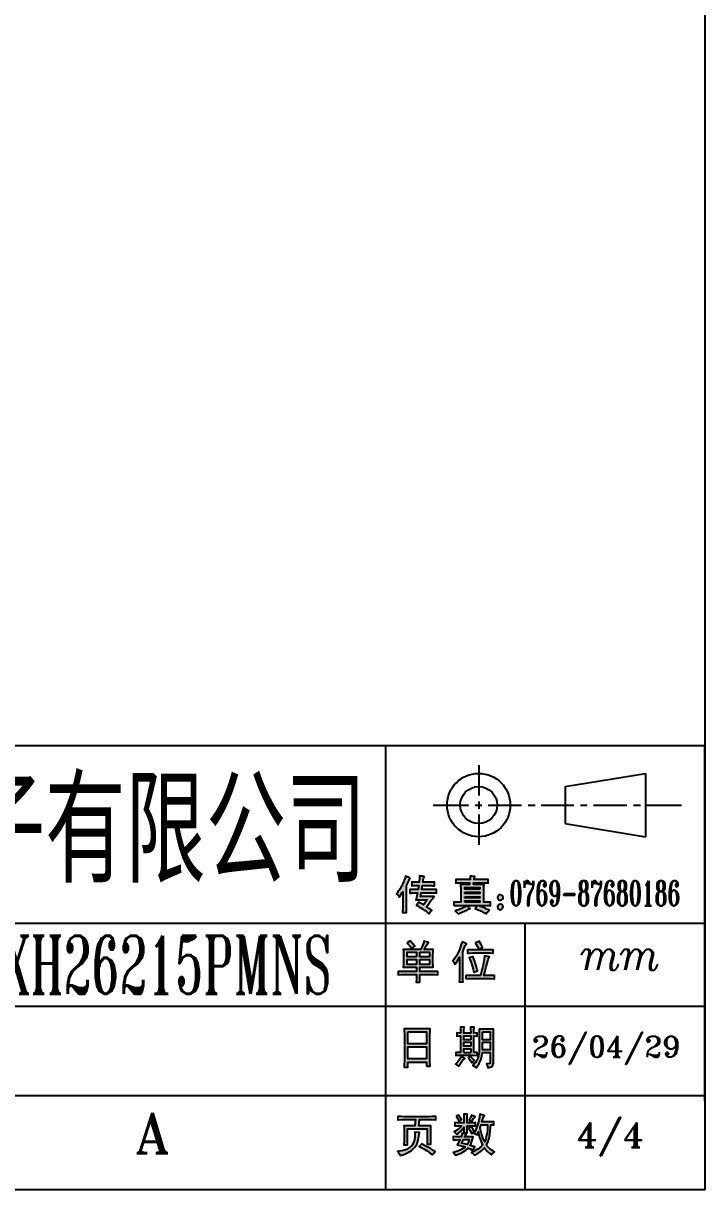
# Model space of a CAD drawing. Header units: millimetres. Extents: x 3718 to 70963, y 572 to 15149.
# Drawn here: x 4401.7 to 4438.2, y 571.5 to 634.1 of the extents above; entities that cross this region are included whole.
import ezdxf
from ezdxf.enums import TextEntityAlignment as Align

# ---------------------------------------------------------------- set-up
doc = ezdxf.new("R2010")
doc.units = ezdxf.units.MM
doc.header["$LTSCALE"] = 3
doc.styles.add('外框字母3', font='romant.shx')
doc.styles.add('外框文字', font='NSimSun.ttf')

msp = doc.modelspace()

# ---------------------------------------------------------------- hatches: boundary and pattern name
at = {"linetype": 'ByBlock'}
h = msp.add_hatch(color=256, dxfattribs=at)
h.paths.add_polyline_path([(4421.823, 587.568), (4421.788, 587.517), (4421.754, 587.472), (4421.709, 587.416), (4421.764, 587.369), (4421.808, 587.321), (4421.856, 587.244), (4421.897, 587.301), (4421.93, 587.349), (4421.965, 587.402), (4422.003, 587.461), (4422.044, 587.524), (4422.045, 587.527), (4422.045, 586.77), (4422.045, 586.702), (4422.043, 586.63), (4422.04, 586.563), (4422.035, 586.501), (4422.026, 586.419), (4422.251, 586.419), (4422.247, 586.502), (4422.245, 586.565), (4422.243, 586.632), (4422.242, 586.703), (4422.242, 586.778), (4422.242, 587.853), (4422.255, 587.885), (4422.292, 587.972), (4422.326, 588.046), (4422.357, 588.109), (4422.385, 588.159), (4422.409, 588.197), (4422.449, 588.245), (4422.397, 588.269), (4422.33, 588.302), (4422.272, 588.331), (4422.197, 588.371), (4422.171, 588.278), (4422.15, 588.212), (4422.128, 588.147), (4422.104, 588.084), (4422.079, 588.022), (4422.053, 587.962), (4422.025, 587.905), (4421.995, 587.848), (4421.965, 587.793), (4421.943, 587.757), (4421.901, 587.688), (4421.862, 587.625)])
h.paths.add_polyline_path([(4422.864, 586.933), (4422.83, 586.875), (4422.784, 586.794), (4422.807, 586.783), (4422.845, 586.765), (4422.893, 586.74), (4422.951, 586.707), (4423.02, 586.666), (4423.098, 586.616), (4423.115, 586.605), (4423.179, 586.563), (4423.238, 586.522), (4423.292, 586.481), (4423.343, 586.442), (4423.389, 586.404), (4423.45, 586.349), (4423.497, 586.412), (4423.54, 586.463), (4423.599, 586.52), (4423.575, 586.537), (4423.511, 586.587), (4423.451, 586.632), (4423.395, 586.671), (4423.344, 586.704), (4423.32, 586.718), (4423.346, 586.754), (4423.387, 586.809), (4423.427, 586.865), (4423.465, 586.919), (4423.504, 586.973), (4423.541, 587.027), (4423.588, 587.093), (4423.634, 587.153), (4423.67, 587.2), (4423.73, 587.273), (4423.001, 587.273), (4423.005, 587.293), (4423.017, 587.366), (4423.029, 587.43), (4423.035, 587.464), (4423.564, 587.464), (4423.633, 587.464), (4423.705, 587.463), (4423.768, 587.46), (4423.848, 587.454), (4423.848, 587.654), (4423.778, 587.649), (4423.717, 587.646), (4423.646, 587.645), (4423.564, 587.644), (4423.068, 587.644), (4423.073, 587.675), (4423.083, 587.74), (4423.094, 587.808), (4423.103, 587.861), (4423.455, 587.861), (4423.521, 587.86), (4423.591, 587.857), (4423.655, 587.852), (4423.739, 587.84), (4423.739, 588.051), (4423.667, 588.045), (4423.601, 588.043), (4423.533, 588.041), (4423.463, 588.04), (4423.127, 588.04), (4423.133, 588.082), (4423.147, 588.168), (4423.161, 588.235), (4423.175, 588.282), (4423.201, 588.338), (4423.169, 588.344), (4423.099, 588.355), (4423.033, 588.366), (4422.944, 588.382), (4422.944, 588.355), (4422.943, 588.301), (4422.94, 588.241), (4422.935, 588.175), (4422.928, 588.101), (4422.921, 588.04), (4422.798, 588.04), (4422.76, 588.04), (4422.69, 588.042), (4422.624, 588.044), (4422.54, 588.051), (4422.54, 587.85), (4422.597, 587.855), (4422.658, 587.858), (4422.728, 587.86), (4422.807, 587.861), (4422.899, 587.861), (4422.894, 587.826), (4422.884, 587.76), (4422.873, 587.694), (4422.864, 587.644), (4422.68, 587.644), (4422.654, 587.644), (4422.586, 587.646), (4422.52, 587.648), (4422.43, 587.654), (4422.43, 587.454), (4422.469, 587.457), (4422.53, 587.461), (4422.598, 587.464), (4422.672, 587.464), (4422.83, 587.464), (4422.827, 587.447), (4422.815, 587.377), (4422.802, 587.31), (4422.788, 587.245), (4422.774, 587.182), (4422.753, 587.093), (4423.346, 587.093), (4423.333, 587.073), (4423.288, 587.005), (4423.247, 586.946), (4423.211, 586.893), (4423.179, 586.847), (4423.163, 586.825), (4423.132, 586.844), (4423.06, 586.887), (4422.999, 586.921), (4422.948, 586.949), (4422.89, 586.976)])
h.paths.add_polyline_path([(4427.237, 586.851), (4427.208, 586.837), (4427.155, 586.797), (4427.132, 586.743), (4427.132, 586.711), (4427.146, 586.649), (4427.184, 586.601), (4427.208, 586.585), (4427.267, 586.564), (4427.329, 586.574), (4427.352, 586.585), (4427.398, 586.628), (4427.423, 586.687), (4427.427, 586.711), (4427.414, 586.773), (4427.376, 586.824), (4427.36, 586.837), (4427.298, 586.858)])
h.paths.add_polyline_path([(4425.462, 586.767), (4425.408, 586.732), (4425.351, 586.699), (4425.291, 586.668), (4425.228, 586.639), (4425.21, 586.63), (4425.156, 586.606), (4425.098, 586.582), (4425.035, 586.559), (4424.967, 586.536), (4424.859, 586.503), (4424.91, 586.45), (4424.956, 586.402), (4425.012, 586.339), (4425.084, 586.366), (4425.145, 586.389), (4425.208, 586.415), (4425.273, 586.442), (4425.339, 586.472), (4425.395, 586.496), (4425.459, 586.525), (4425.52, 586.554), (4425.579, 586.585), (4425.665, 586.631), (4425.598, 586.685), (4425.546, 586.727), (4425.484, 586.781)])
h.paths.add_polyline_path([(4426.025, 586.748), (4425.984, 586.694), (4425.925, 586.615), (4426.005, 586.59), (4426.064, 586.57), (4426.13, 586.544), (4426.206, 586.513), (4426.211, 586.511), (4426.27, 586.484), (4426.329, 586.455), (4426.388, 586.423), (4426.447, 586.39), (4426.524, 586.344), (4426.563, 586.398), (4426.605, 586.448), (4426.68, 586.532), (4426.603, 586.571), (4426.54, 586.601), (4426.479, 586.629), (4426.418, 586.656), (4426.357, 586.682), (4426.325, 586.694), (4426.261, 586.719), (4426.197, 586.742), (4426.133, 586.764), (4426.054, 586.788)])
h.paths.add_polyline_path([(4424.785, 586.78), (4424.843, 586.783), (4424.903, 586.786), (4424.966, 586.788), (4425.035, 586.789), (4425.109, 586.79), (4425.187, 586.79), (4426.332, 586.79), (4426.406, 586.79), (4426.478, 586.789), (4426.546, 586.788), (4426.612, 586.786), (4426.675, 586.784), (4426.759, 586.78), (4426.759, 586.971), (4426.712, 586.968), (4426.649, 586.964), (4426.581, 586.962), (4426.509, 586.961), (4426.397, 586.961), (4426.397, 587.655), (4426.397, 587.695), (4426.398, 587.768), (4426.401, 587.833), (4426.407, 587.914), (4425.836, 587.914), (4425.847, 588.004), (4426.316, 588.004), (4426.337, 588.004), (4426.398, 588.003), (4426.464, 588.001), (4426.534, 587.999), (4426.633, 587.994), (4426.633, 588.185), (4426.58, 588.182), (4426.504, 588.179), (4426.435, 588.177), (4426.372, 588.176), (4426.316, 588.175), (4425.87, 588.175), (4425.874, 588.195), (4425.889, 588.262), (4425.918, 588.344), (4425.887, 588.344), (4425.828, 588.349), (4425.76, 588.355), (4425.662, 588.363), (4425.661, 588.288), (4425.658, 588.222), (4425.655, 588.175), (4425.162, 588.175), (4425.128, 588.176), (4425.069, 588.177), (4424.997, 588.18), (4424.886, 588.185), (4424.886, 587.994), (4424.971, 587.999), (4425.038, 588.002), (4425.105, 588.003), (4425.17, 588.004), (4425.633, 588.004), (4425.622, 587.914), (4425.147, 587.914), (4425.151, 587.83), (4425.154, 587.762), (4425.155, 587.696), (4425.156, 587.63), (4425.156, 586.961), (4425.061, 586.961), (4425.013, 586.961), (4424.947, 586.963), (4424.879, 586.965), (4424.785, 586.971)])
h.paths.add_polyline_path([(4426.184, 587.662), (4425.369, 587.662), (4425.369, 587.75), (4426.184, 587.75)], flags=16)
h.paths.add_polyline_path([(4425.369, 587.506), (4426.184, 587.506), (4426.184, 587.426), (4425.369, 587.426)], flags=16)
h.paths.add_polyline_path([(4425.369, 587.262), (4426.184, 587.262), (4426.184, 587.198), (4425.369, 587.198)], flags=16)
h.paths.add_polyline_path([(4425.369, 586.961), (4425.369, 587.042), (4426.184, 587.042), (4426.184, 586.961)], flags=16)
h.paths.add_polyline_path([(4427.233, 587.353), (4427.208, 587.343), (4427.157, 587.3), (4427.134, 587.245), (4427.132, 587.225), (4427.139, 587.16), (4427.174, 587.111), (4427.191, 587.099), (4427.246, 587.074), (4427.309, 587.076), (4427.352, 587.09), (4427.404, 587.126), (4427.431, 587.179), (4427.436, 587.217), (4427.423, 587.28), (4427.384, 587.327), (4427.36, 587.343), (4427.296, 587.36)])
h = msp.add_hatch(color=256, dxfattribs=at)
h.paths.add_polyline_path([(4422.774, 583.024), (4422.774, 582.815), (4422.766, 582.673), (4422.965, 582.673), (4422.965, 582.7), (4422.957, 582.86), (4422.957, 583.091), (4423.592, 583.091), (4423.761, 583.086), (4423.934, 583.078), (4423.934, 583.251), (4423.796, 583.242), (4423.592, 583.242), (4422.957, 583.242), (4422.957, 583.477), (4423.676, 583.477), (4423.672, 583.548), (4423.667, 583.717), (4423.667, 583.953), (4423.667, 584.104), (4423.672, 584.299), (4423.676, 584.437), (4423.201, 584.437), (4423.232, 584.49), (4423.316, 584.654), (4423.316, 584.659), (4423.419, 584.806), (4423.356, 584.828), (4423.183, 584.881), (4423.152, 584.774), (4423.09, 584.597), (4423.014, 584.437), (4422.073, 584.437), (4422.081, 584.335), (4422.09, 584.153), (4422.09, 583.944), (4422.09, 583.824), (4422.086, 583.628), (4422.073, 583.477), (4422.774, 583.477), (4422.774, 583.242), (4422.139, 583.242), (4421.966, 583.242), (4421.806, 583.251), (4421.806, 583.078), (4421.944, 583.086), (4422.157, 583.091), (4422.774, 583.091)])
h.paths.add_polyline_path([(4425.788, 584.037), (4425.615, 583.979), (4425.646, 583.908), (4425.712, 583.731), (4425.775, 583.562), (4425.819, 583.375), (4425.85, 583.211), (4425.877, 583.22), (4426.059, 583.277), (4426.046, 583.331), (4426.001, 583.482), (4425.948, 583.655), (4425.886, 583.842), (4425.81, 584.046)], flags=17)
h.paths.add_polyline_path([(4425.433, 582.86), (4425.535, 582.869), (4425.757, 582.869), (4426.721, 582.869), (4426.796, 582.869), (4426.97, 582.86), (4426.97, 583.042), (4426.93, 583.038), (4426.721, 583.033), (4426.401, 583.033), (4426.401, 583.038), (4426.459, 583.264), (4426.508, 583.46), (4426.552, 583.624), (4426.588, 583.753), (4426.636, 583.904), (4426.694, 584.037), (4426.628, 584.05), (4426.436, 584.095), (4426.41, 583.904), (4426.374, 583.699), (4426.334, 583.513), (4426.294, 583.34), (4426.254, 583.18), (4426.21, 583.033), (4425.735, 583.033), (4425.584, 583.033), (4425.433, 583.042)])
h.paths.add_polyline_path([(4424.824, 583.935), (4424.731, 583.819), (4424.753, 583.797), (4424.864, 583.637), (4424.891, 583.677), (4424.979, 583.819), (4425.091, 584.01), (4425.091, 583.126), (4425.091, 583.046), (4425.086, 582.847), (4425.073, 582.691), (4425.282, 582.691), (4425.277, 582.744), (4425.273, 582.918), (4425.273, 583.135), (4425.273, 584.304), (4425.326, 584.459), (4425.401, 584.646), (4425.459, 584.739), (4425.397, 584.761), (4425.224, 584.837), (4425.202, 584.757), (4425.148, 584.583), (4425.082, 584.41), (4425.006, 584.237), (4424.926, 584.095)])
h.paths.add_polyline_path([(4422.957, 584.286), (4423.485, 584.286), (4423.485, 584.037), (4422.957, 584.037)], flags=16)
h.paths.add_polyline_path([(4422.957, 583.886), (4423.485, 583.886), (4423.485, 583.628), (4422.957, 583.628)], flags=16)
h.paths.add_polyline_path([(4422.428, 584.881), (4422.273, 584.779), (4422.277, 584.774), (4422.401, 584.641), (4422.521, 584.495), (4422.539, 584.508), (4422.699, 584.606), (4422.69, 584.615), (4422.575, 584.748), (4422.446, 584.89)])
h.paths.add_polyline_path([(4422.774, 583.628), (4422.273, 583.628), (4422.273, 583.886), (4422.774, 583.886)], flags=16)
h.paths.add_polyline_path([(4422.774, 584.037), (4422.273, 584.037), (4422.273, 584.286), (4422.774, 584.286)], flags=16)
h.paths.add_polyline_path([(4426.85, 584.415), (4426.645, 584.41), (4425.792, 584.41), (4425.708, 584.41), (4425.517, 584.419), (4425.517, 584.237), (4425.61, 584.241), (4425.792, 584.246), (4426.636, 584.246), (4426.739, 584.246), (4426.903, 584.237), (4426.903, 584.419)])
h.paths.add_polyline_path([(4426.121, 584.859), (4425.952, 584.779), (4425.957, 584.774), (4426.059, 584.588), (4426.126, 584.446), (4426.161, 584.472), (4426.325, 584.539), (4426.321, 584.548), (4426.245, 584.694), (4426.143, 584.872)])
h = msp.add_hatch(color=256, dxfattribs=at)
h.paths.add_polyline_path([(4422.313, 580.021), (4423.322, 580.021), (4423.322, 579.372), (4422.313, 579.372)], flags=16)
h.paths.add_polyline_path([(4423.322, 578.559), (4422.313, 578.559), (4422.313, 579.212), (4423.322, 579.212)], flags=16)
h.paths.add_polyline_path([(4423.322, 578.169), (4423.508, 578.169), (4423.508, 578.24), (4423.504, 578.417), (4423.504, 578.595), (4423.499, 578.782), (4423.499, 578.977), (4423.499, 579.177), (4423.499, 579.261), (4423.499, 579.457), (4423.504, 579.648), (4423.504, 579.834), (4423.508, 580.012), (4423.508, 580.181), (4422.122, 580.181), (4422.127, 580.061), (4422.131, 579.888), (4422.131, 579.706), (4422.131, 579.519), (4422.136, 579.323), (4422.136, 579.128), (4422.136, 579.035), (4422.131, 578.835), (4422.131, 578.639), (4422.131, 578.457), (4422.127, 578.284), (4422.122, 578.12), (4422.313, 578.12), (4422.313, 578.395), (4423.322, 578.395)])
h.paths.add_polyline_path([(4425.156, 578.631), (4425.049, 578.471), (4424.996, 578.404), (4424.871, 578.284), (4424.876, 578.28), (4425.031, 578.177), (4425.102, 578.271), (4425.222, 578.426), (4425.253, 578.471), (4425.373, 578.586), (4425.196, 578.702)])
h.paths.add_polyline_path([(4425.547, 578.586), (4425.64, 578.511), (4425.773, 578.36), (4425.884, 578.502), (4425.795, 578.577), (4425.649, 578.719)])
h.paths.add_polyline_path([(4425.689, 579.252), (4425.316, 579.252), (4425.316, 579.452), (4425.689, 579.452)], flags=16)
h.paths.add_polyline_path([(4425.689, 579.594), (4425.316, 579.594), (4425.316, 579.803), (4425.689, 579.803)], flags=16)
h.paths.add_polyline_path([(4426.324, 580.021), (4426.742, 580.021), (4426.742, 579.594), (4426.324, 579.594)], flags=16)
h.paths.add_polyline_path([(4426.324, 579.452), (4426.742, 579.452), (4426.742, 579.053), (4426.324, 579.053)], flags=16)
h.paths.add_polyline_path([(4426.142, 578.906), (4426.106, 578.728), (4426.049, 578.551), (4426.026, 578.506), (4425.938, 578.351), (4425.809, 578.209), (4425.84, 578.195), (4425.982, 578.084), (4426.035, 578.155), (4426.137, 578.311), (4426.217, 578.471), (4426.244, 578.546), (4426.288, 578.724), (4426.315, 578.91), (4426.742, 578.91), (4426.742, 578.377), (4426.724, 578.32), (4426.542, 578.302), (4426.568, 578.253), (4426.617, 578.084), (4426.671, 578.093), (4426.835, 578.151), (4426.853, 578.164), (4426.91, 578.328), (4426.91, 579.723), (4426.91, 579.803), (4426.915, 579.994), (4426.919, 580.163), (4426.142, 580.163), (4426.146, 580.083), (4426.151, 579.919), (4426.151, 579.723), (4426.151, 579.506), (4426.151, 579.448), (4426.151, 579.226), (4426.146, 579.044), (4426.142, 578.91)])
h.paths.add_polyline_path([(4425.858, 578.901), (4425.858, 579.803), (4426.04, 579.79), (4426.04, 579.954), (4425.858, 579.945), (4425.858, 580.092), (4425.875, 580.256), (4425.675, 580.256), (4425.684, 580.141), (4425.689, 579.945), (4425.316, 579.945), (4425.32, 580.092), (4425.338, 580.256), (4425.138, 580.256), (4425.142, 580.141), (4425.147, 579.945), (4425.134, 579.945), (4424.947, 579.954), (4424.947, 579.79), (4424.965, 579.794), (4425.147, 579.803), (4425.147, 578.901), (4425.08, 578.901), (4424.889, 578.91), (4424.889, 578.746), (4424.987, 578.755), (4425.165, 578.759), (4425.773, 578.759), (4425.849, 578.755), (4426.04, 578.746), (4426.04, 578.91)])
h.paths.add_polyline_path([(4425.316, 578.901), (4425.316, 579.11), (4425.689, 579.11), (4425.689, 578.901)], flags=17)
h = msp.add_hatch(color=256, dxfattribs=at)
h.paths.add_polyline_path([(4423.048, 573.998), (4422.919, 573.861), (4422.995, 573.825), (4423.168, 573.732), (4423.31, 573.652), (4423.328, 573.643), (4423.47, 573.541), (4423.621, 573.417), (4423.652, 573.461), (4423.777, 573.599), (4423.697, 573.648), (4423.532, 573.75), (4423.386, 573.834), (4423.381, 573.834), (4423.213, 573.918), (4423.053, 574.003)])
h.paths.add_polyline_path([(4422.115, 574.678), (4422.115, 574.278), (4422.115, 574.149), (4422.106, 573.958), (4422.306, 573.958), (4422.306, 574.82), (4423.35, 574.82), (4423.35, 573.994), (4423.559, 573.994), (4423.55, 574.132), (4423.546, 574.309), (4423.546, 574.696), (4423.55, 574.794), (4423.559, 574.98), (4422.902, 574.98), (4422.919, 575.122), (4422.942, 575.304), (4423.444, 575.304), (4423.452, 575.304), (4423.617, 575.304), (4423.821, 575.296), (4423.821, 575.478), (4423.812, 575.473), (4423.608, 575.469), (4423.444, 575.464), (4422.164, 575.464), (4422.146, 575.464), (4421.964, 575.469), (4421.773, 575.478), (4421.773, 575.296), (4421.796, 575.296), (4421.987, 575.304), (4422.164, 575.304), (4422.733, 575.304), (4422.715, 575.162), (4422.693, 574.98), (4422.106, 574.98), (4422.111, 574.865)])
h.paths.add_polyline_path([(4422.693, 574.585), (4422.684, 574.389), (4422.666, 574.225), (4422.617, 574.074), (4422.533, 573.918), (4422.413, 573.803), (4422.249, 573.71), (4422.142, 573.674), (4421.969, 573.63), (4421.764, 573.599), (4421.809, 573.536), (4421.915, 573.39), (4422.04, 573.425), (4422.226, 573.496), (4422.386, 573.572), (4422.515, 573.652), (4422.564, 573.696), (4422.697, 573.834), (4422.791, 573.976), (4422.848, 574.127), (4422.884, 574.309), (4422.902, 574.438), (4422.95, 574.611), (4422.875, 574.611), (4422.693, 574.629)])
h.paths.add_polyline_path([(4425.351, 574.003), (4425.191, 574.043), (4425.209, 574.07), (4425.298, 574.234), (4425.617, 574.234), (4425.573, 574.109), (4425.493, 573.967)], flags=16)
h.paths.add_polyline_path([(4425.28, 573.759), (4425.129, 573.674), (4424.951, 573.603), (4424.756, 573.55), (4424.76, 573.545), (4424.867, 573.399), (4424.929, 573.417), (4425.12, 573.496), (4425.289, 573.581), (4425.435, 573.674), (4425.551, 573.776), (4425.662, 573.732), (4425.808, 573.652), (4425.822, 573.683), (4425.92, 573.843), (4425.857, 573.861), (4425.666, 573.918), (4425.715, 574.03), (4425.777, 574.203), (4425.826, 574.385), (4425.351, 574.385), (4425.44, 574.509), (4425.404, 574.518), (4425.231, 574.576), (4425.227, 574.558), (4425.173, 574.385), (4425.12, 574.385), (4424.924, 574.389), (4424.756, 574.394), (4424.756, 574.225), (4424.942, 574.229), (4425.115, 574.234), (4425.044, 574.087), (4424.964, 573.958), (4425.027, 573.941), (4425.195, 573.896), (4425.4, 573.843)])
h.paths.add_polyline_path([(4425.569, 574.851), (4425.653, 574.731), (4425.742, 574.554), (4425.742, 574.558), (4425.902, 574.651), (4425.822, 574.78), (4425.711, 574.945)], flags=17)
h.paths.add_polyline_path([(4426.595, 574.958), (4426.586, 574.78), (4426.568, 574.585), (4426.546, 574.465), (4426.501, 574.283), (4426.444, 574.109), (4426.408, 574.172), (4426.342, 574.336), (4426.27, 574.536), (4426.208, 574.754), (4426.195, 574.878), (4426.253, 575.029), (4426.595, 575.029)], flags=16)
h.paths.add_polyline_path([(4424.907, 575.487), (4424.964, 575.398), (4425.049, 575.229), (4425.2, 575.304), (4425.151, 575.393), (4425.058, 575.553)], flags=17)
h.paths.add_polyline_path([(4425.68, 575.424), (4425.6, 575.269), (4425.751, 575.211), (4425.835, 575.362), (4425.933, 575.464), (4425.902, 575.478), (4425.733, 575.553)], flags=17)
h.paths.add_polyline_path([(4426.448, 573.754), (4426.568, 573.616), (4426.644, 573.541), (4426.804, 573.417), (4426.83, 573.461), (4426.972, 573.585), (4426.923, 573.612), (4426.755, 573.71), (4426.661, 573.79), (4426.537, 573.927), (4426.564, 573.976), (4426.635, 574.136), (4426.688, 574.314), (4426.719, 574.509), (4426.737, 574.687), (4426.755, 574.874), (4426.768, 575.029), (4426.937, 575.02), (4426.937, 575.189), (4426.897, 575.189), (4426.719, 575.18), (4426.293, 575.18), (4426.306, 575.233), (4426.359, 575.398), (4426.426, 575.531), (4426.364, 575.544), (4426.186, 575.598), (4426.168, 575.442), (4426.128, 575.26), (4426.075, 575.069), (4426.008, 574.887), (4425.942, 574.718), (4425.866, 574.563), (4425.884, 574.558), (4426.053, 574.487), (4426.102, 574.643), (4426.115, 574.563), (4426.168, 574.354), (4426.19, 574.283), (4426.253, 574.109), (4426.328, 573.936), (4426.226, 573.839), (4426.075, 573.719), (4426.071, 573.719), (4425.911, 573.625), (4425.742, 573.55), (4425.773, 573.528), (4425.893, 573.399), (4425.902, 573.403), (4426.088, 573.51), (4426.217, 573.599), (4426.284, 573.652), (4426.426, 573.785)])
h.paths.add_polyline_path([(4425.022, 574.785), (4424.951, 574.736), (4424.8, 574.66), (4424.809, 574.656), (4424.924, 574.518), (4425.031, 574.585), (4425.173, 574.709), (4425.222, 574.762), (4425.324, 574.905), (4425.324, 574.785), (4425.315, 574.603), (4425.502, 574.603), (4425.502, 574.611), (4425.498, 574.785), (4425.493, 574.98), (4425.604, 574.98), (4425.804, 574.98), (4425.951, 574.971), (4425.951, 575.145), (4425.893, 575.14), (4425.72, 575.136), (4425.493, 575.136), (4425.493, 575.251), (4425.498, 575.442), (4425.502, 575.607), (4425.315, 575.607), (4425.32, 575.518), (4425.324, 575.336), (4425.324, 575.136), (4425.178, 575.136), (4424.982, 575.136), (4424.84, 575.145), (4424.84, 574.971), (4425.004, 574.98), (4425.2, 574.98), (4425.155, 574.918)])

# ---------------------------------------------------------------- linework, layer by layer
for p, q in [((4438.249, 595.352), (4367.917, 595.352)), ((4421.109, 595.352), (4421.109, 571.549)), ((4438.249, 576.306), (4438.249, 595.352)), ((4426.119, 594.315), (4426.119, 592.686)), ((4430.76, 593.167), (4435.066, 593.874)), ((4435.066, 593.874), (4435.066, 590.481)), ((4430.76, 593.167), (4430.76, 591.188)), ((4426.119, 592.372), (4426.119, 591.98)), ((4423.668, 592.177), (4425.571, 592.177)), ((4425.924, 592.177), (4426.297, 592.177)), ((4426.631, 592.177), (4428.417, 592.177)), ((4428.77, 592.177), (4429.143, 592.177)), ((4429.477, 592.177), (4431.224, 592.177)), ((4431.577, 592.177), (4431.95, 592.177)), ((4432.284, 592.177), (4434.07, 592.177)), ((4434.424, 592.177), (4434.797, 592.177)), ((4435.13, 592.177), (4437.008, 592.177)), ((4426.119, 591.666), (4426.119, 590.038)), ((4430.76, 591.188), (4435.066, 590.481)), ((4438.249, 585.829), (4367.917, 585.829)), ((4428.602, 585.829), (4428.602, 571.549)), ((4438.249, 581.374), (4367.917, 581.374)), ((4425.316, 578.901), (4425.689, 578.901)), ((4438.249, 576.579), (4367.917, 576.579))]:
    msp.add_line(p, q, dxfattribs=at)
for points in [[(4438.249, 571.549), (4263.976, 571.549), (4263.976, 696.653), (4438.249, 696.653)], [(4421.823, 587.568), (4421.788, 587.517), (4421.754, 587.472), (4421.709, 587.416), (4421.764, 587.369), (4421.808, 587.321), (4421.856, 587.244), (4421.897, 587.301), (4421.93, 587.349), (4421.965, 587.402), (4422.003, 587.461), (4422.044, 587.524), (4422.045, 587.527), (4422.045, 586.77), (4422.045, 586.702), (4422.043, 586.63), (4422.04, 586.563), (4422.035, 586.501), (4422.026, 586.419), (4422.251, 586.419), (4422.247, 586.502), (4422.245, 586.565), (4422.243, 586.632), (4422.242, 586.703), (4422.242, 586.778), (4422.242, 587.853), (4422.255, 587.885), (4422.292, 587.972), (4422.326, 588.046), (4422.357, 588.109), (4422.385, 588.159), (4422.409, 588.197), (4422.449, 588.245), (4422.397, 588.269), (4422.33, 588.302), (4422.272, 588.331), (4422.197, 588.371), (4422.171, 588.278), (4422.15, 588.212), (4422.128, 588.147), (4422.104, 588.084), (4422.079, 588.022), (4422.053, 587.962), (4422.025, 587.905), (4421.995, 587.848), (4421.965, 587.793), (4421.943, 587.757), (4421.901, 587.688), (4421.862, 587.625)], [(4422.864, 586.933), (4422.83, 586.875), (4422.784, 586.794), (4422.807, 586.783), (4422.845, 586.765), (4422.893, 586.74), (4422.951, 586.707), (4423.02, 586.666), (4423.098, 586.616), (4423.115, 586.605), (4423.179, 586.563), (4423.238, 586.522), (4423.292, 586.481), (4423.343, 586.442), (4423.389, 586.404), (4423.45, 586.349), (4423.497, 586.412), (4423.54, 586.463), (4423.599, 586.52), (4423.575, 586.537), (4423.511, 586.587), (4423.451, 586.632), (4423.395, 586.671), (4423.344, 586.704), (4423.32, 586.718), (4423.346, 586.754), (4423.387, 586.809), (4423.427, 586.865), (4423.465, 586.919), (4423.504, 586.973), (4423.541, 587.027), (4423.588, 587.093), (4423.634, 587.153), (4423.67, 587.2), (4423.73, 587.273), (4423.001, 587.273), (4423.005, 587.293), (4423.017, 587.366), (4423.029, 587.43), (4423.035, 587.464), (4423.564, 587.464), (4423.633, 587.464), (4423.705, 587.463), (4423.768, 587.46), (4423.848, 587.454), (4423.848, 587.654), (4423.778, 587.649), (4423.717, 587.646), (4423.646, 587.645), (4423.564, 587.644), (4423.068, 587.644), (4423.073, 587.675), (4423.083, 587.74), (4423.094, 587.808), (4423.103, 587.861), (4423.455, 587.861), (4423.521, 587.86), (4423.591, 587.857), (4423.655, 587.852), (4423.739, 587.84), (4423.739, 588.051), (4423.667, 588.045), (4423.601, 588.043), (4423.533, 588.041), (4423.463, 588.04), (4423.127, 588.04), (4423.133, 588.082), (4423.147, 588.168), (4423.161, 588.235), (4423.175, 588.282), (4423.201, 588.338), (4423.169, 588.344), (4423.099, 588.355), (4423.033, 588.366), (4422.944, 588.382), (4422.944, 588.355), (4422.943, 588.301), (4422.94, 588.241), (4422.935, 588.175), (4422.928, 588.101), (4422.921, 588.04), (4422.798, 588.04), (4422.76, 588.04), (4422.69, 588.042), (4422.624, 588.044), (4422.54, 588.051), (4422.54, 587.85), (4422.597, 587.855), (4422.658, 587.858), (4422.728, 587.86), (4422.807, 587.861), (4422.899, 587.861), (4422.894, 587.826), (4422.884, 587.76), (4422.873, 587.694), (4422.864, 587.644), (4422.68, 587.644), (4422.654, 587.644), (4422.586, 587.646), (4422.52, 587.648), (4422.43, 587.654), (4422.43, 587.454), (4422.469, 587.457), (4422.53, 587.461), (4422.598, 587.464), (4422.672, 587.464), (4422.83, 587.464), (4422.827, 587.447), (4422.815, 587.377), (4422.802, 587.31), (4422.788, 587.245), (4422.774, 587.182), (4422.753, 587.093), (4423.346, 587.093), (4423.333, 587.073), (4423.288, 587.005), (4423.247, 586.946), (4423.211, 586.893), (4423.179, 586.847), (4423.163, 586.825), (4423.132, 586.844), (4423.06, 586.887), (4422.999, 586.921), (4422.948, 586.949), (4422.89, 586.976)], [(4424.785, 586.78), (4424.843, 586.783), (4424.903, 586.786), (4424.966, 586.788), (4425.035, 586.789), (4425.109, 586.79), (4425.187, 586.79), (4426.332, 586.79), (4426.406, 586.79), (4426.478, 586.789), (4426.546, 586.788), (4426.612, 586.786), (4426.675, 586.784), (4426.759, 586.78), (4426.759, 586.971), (4426.712, 586.968), (4426.649, 586.964), (4426.581, 586.962), (4426.509, 586.961), (4426.397, 586.961), (4426.397, 587.655), (4426.397, 587.695), (4426.398, 587.768), (4426.401, 587.833), (4426.407, 587.914), (4425.836, 587.914), (4425.847, 588.004), (4426.316, 588.004), (4426.337, 588.004), (4426.398, 588.003), (4426.464, 588.001), (4426.534, 587.999), (4426.633, 587.994), (4426.633, 588.185), (4426.58, 588.182), (4426.504, 588.179), (4426.435, 588.177), (4426.372, 588.176), (4426.316, 588.175), (4425.87, 588.175), (4425.874, 588.195), (4425.889, 588.262), (4425.918, 588.344), (4425.887, 588.344), (4425.828, 588.349), (4425.76, 588.355), (4425.662, 588.363), (4425.661, 588.288), (4425.658, 588.222), (4425.655, 588.175), (4425.162, 588.175), (4425.128, 588.176), (4425.069, 588.177), (4424.997, 588.18), (4424.886, 588.185), (4424.886, 587.994), (4424.971, 587.999), (4425.038, 588.002), (4425.105, 588.003), (4425.17, 588.004), (4425.633, 588.004), (4425.622, 587.914), (4425.147, 587.914), (4425.151, 587.83), (4425.154, 587.762), (4425.155, 587.696), (4425.156, 587.63), (4425.156, 586.961), (4425.061, 586.961), (4425.013, 586.961), (4424.947, 586.963), (4424.879, 586.965), (4424.785, 586.971)], [(4426.184, 587.662), (4425.369, 587.662), (4425.369, 587.75), (4426.184, 587.75)], [(4425.369, 587.506), (4426.184, 587.506), (4426.184, 587.426), (4425.369, 587.426)], [(4425.462, 586.767), (4425.408, 586.732), (4425.351, 586.699), (4425.291, 586.668), (4425.228, 586.639), (4425.21, 586.63), (4425.156, 586.606), (4425.098, 586.582), (4425.035, 586.559), (4424.967, 586.536), (4424.859, 586.503), (4424.91, 586.45), (4424.956, 586.402), (4425.012, 586.339), (4425.084, 586.366), (4425.145, 586.389), (4425.208, 586.415), (4425.273, 586.442), (4425.339, 586.472), (4425.395, 586.496), (4425.459, 586.525), (4425.52, 586.554), (4425.579, 586.585), (4425.665, 586.631), (4425.598, 586.685), (4425.546, 586.727), (4425.484, 586.781)], [(4425.369, 587.262), (4426.184, 587.262), (4426.184, 587.198), (4425.369, 587.198)], [(4425.369, 586.961), (4425.369, 587.042), (4426.184, 587.042), (4426.184, 586.961)], [(4426.025, 586.748), (4425.984, 586.694), (4425.925, 586.615), (4426.005, 586.59), (4426.064, 586.57), (4426.13, 586.544), (4426.206, 586.513), (4426.211, 586.511), (4426.27, 586.484), (4426.329, 586.455), (4426.388, 586.423), (4426.447, 586.39), (4426.524, 586.344), (4426.563, 586.398), (4426.605, 586.448), (4426.68, 586.532), (4426.603, 586.571), (4426.54, 586.601), (4426.479, 586.629), (4426.418, 586.656), (4426.357, 586.682), (4426.325, 586.694), (4426.261, 586.719), (4426.197, 586.742), (4426.133, 586.764), (4426.054, 586.788)], [(4427.233, 587.353), (4427.208, 587.343), (4427.157, 587.3), (4427.134, 587.245), (4427.132, 587.225), (4427.139, 587.16), (4427.174, 587.111), (4427.191, 587.099), (4427.246, 587.074), (4427.309, 587.076), (4427.352, 587.09), (4427.404, 587.126), (4427.431, 587.179), (4427.436, 587.217), (4427.423, 587.28), (4427.384, 587.327), (4427.36, 587.343), (4427.296, 587.36)], [(4427.237, 586.851), (4427.208, 586.837), (4427.155, 586.797), (4427.132, 586.743), (4427.132, 586.711), (4427.146, 586.649), (4427.184, 586.601), (4427.208, 586.585), (4427.267, 586.564), (4427.329, 586.574), (4427.352, 586.585), (4427.398, 586.628), (4427.423, 586.687), (4427.427, 586.711), (4427.414, 586.773), (4427.376, 586.824), (4427.36, 586.837), (4427.298, 586.858)], [(4422.774, 583.024), (4422.774, 582.815), (4422.766, 582.673), (4422.965, 582.673), (4422.965, 582.7), (4422.957, 582.86), (4422.957, 583.091), (4423.592, 583.091), (4423.761, 583.086), (4423.934, 583.078), (4423.934, 583.251), (4423.796, 583.242), (4423.592, 583.242), (4422.957, 583.242), (4422.957, 583.477), (4423.676, 583.477), (4423.672, 583.548), (4423.667, 583.717), (4423.667, 583.953), (4423.667, 584.104), (4423.672, 584.299), (4423.676, 584.437), (4423.201, 584.437), (4423.232, 584.49), (4423.316, 584.654), (4423.316, 584.659), (4423.419, 584.806), (4423.356, 584.828), (4423.183, 584.881), (4423.152, 584.774), (4423.09, 584.597), (4423.014, 584.437), (4422.073, 584.437), (4422.081, 584.335), (4422.09, 584.153), (4422.09, 583.944), (4422.09, 583.824), (4422.086, 583.628), (4422.073, 583.477), (4422.774, 583.477), (4422.774, 583.242), (4422.139, 583.242), (4421.966, 583.242), (4421.806, 583.251), (4421.806, 583.078), (4421.944, 583.086), (4422.157, 583.091), (4422.774, 583.091)], [(4422.428, 584.881), (4422.273, 584.779), (4422.277, 584.774), (4422.401, 584.641), (4422.521, 584.495), (4422.539, 584.508), (4422.699, 584.606), (4422.69, 584.615), (4422.575, 584.748), (4422.446, 584.89)], [(4426.121, 584.859), (4425.952, 584.779), (4425.957, 584.774), (4426.059, 584.588), (4426.126, 584.446), (4426.161, 584.472), (4426.325, 584.539), (4426.321, 584.548), (4426.245, 584.694), (4426.143, 584.872)], [(4422.774, 584.037), (4422.273, 584.037), (4422.273, 584.286), (4422.774, 584.286)], [(4422.957, 584.286), (4423.485, 584.286), (4423.485, 584.037), (4422.957, 584.037)], [(4424.824, 583.935), (4424.731, 583.819), (4424.753, 583.797), (4424.864, 583.637), (4424.891, 583.677), (4424.979, 583.819), (4425.091, 584.01), (4425.091, 583.126), (4425.091, 583.046), (4425.086, 582.847), (4425.073, 582.691), (4425.282, 582.691), (4425.277, 582.744), (4425.273, 582.918), (4425.273, 583.135), (4425.273, 584.304), (4425.326, 584.459), (4425.401, 584.646), (4425.459, 584.739), (4425.397, 584.761), (4425.224, 584.837), (4425.202, 584.757), (4425.148, 584.583), (4425.082, 584.41), (4425.006, 584.237), (4424.926, 584.095)], [(4426.85, 584.415), (4426.645, 584.41), (4425.792, 584.41), (4425.708, 584.41), (4425.517, 584.419), (4425.517, 584.237), (4425.61, 584.241), (4425.792, 584.246), (4426.636, 584.246), (4426.739, 584.246), (4426.903, 584.237), (4426.903, 584.419)], [(4422.774, 583.628), (4422.273, 583.628), (4422.273, 583.886), (4422.774, 583.886)], [(4422.957, 583.886), (4423.485, 583.886), (4423.485, 583.628), (4422.957, 583.628)], [(4425.433, 582.86), (4425.535, 582.869), (4425.757, 582.869), (4426.721, 582.869), (4426.796, 582.869), (4426.97, 582.86), (4426.97, 583.042), (4426.93, 583.038), (4426.721, 583.033), (4426.401, 583.033), (4426.401, 583.038), (4426.459, 583.264), (4426.508, 583.46), (4426.552, 583.624), (4426.588, 583.753), (4426.636, 583.904), (4426.694, 584.037), (4426.628, 584.05), (4426.436, 584.095), (4426.41, 583.904), (4426.374, 583.699), (4426.334, 583.513), (4426.294, 583.34), (4426.254, 583.18), (4426.21, 583.033), (4425.735, 583.033), (4425.584, 583.033), (4425.433, 583.042)], [(4425.788, 584.037), (4425.615, 583.979), (4425.646, 583.908), (4425.712, 583.731), (4425.775, 583.562), (4425.819, 583.375), (4425.85, 583.211), (4425.877, 583.22), (4426.059, 583.277), (4426.046, 583.331), (4426.001, 583.482), (4425.948, 583.655), (4425.886, 583.842), (4425.81, 584.046)], [(4423.322, 578.169), (4423.508, 578.169), (4423.508, 578.24), (4423.504, 578.417), (4423.504, 578.595), (4423.499, 578.782), (4423.499, 578.977), (4423.499, 579.177), (4423.499, 579.261), (4423.499, 579.457), (4423.504, 579.648), (4423.504, 579.834), (4423.508, 580.012), (4423.508, 580.181), (4422.122, 580.181), (4422.127, 580.061), (4422.131, 579.888), (4422.131, 579.706), (4422.131, 579.519), (4422.136, 579.323), (4422.136, 579.128), (4422.136, 579.035), (4422.131, 578.835), (4422.131, 578.639), (4422.131, 578.457), (4422.127, 578.284), (4422.122, 578.12), (4422.313, 578.12), (4422.313, 578.395), (4423.322, 578.395)], [(4422.313, 580.021), (4423.322, 580.021), (4423.322, 579.372), (4422.313, 579.372)], [(4425.858, 578.901), (4425.858, 579.803), (4426.04, 579.79), (4426.04, 579.954), (4425.858, 579.945), (4425.858, 580.092), (4425.875, 580.256), (4425.675, 580.256), (4425.684, 580.141), (4425.689, 579.945), (4425.316, 579.945), (4425.32, 580.092), (4425.338, 580.256), (4425.138, 580.256), (4425.142, 580.141), (4425.147, 579.945), (4425.134, 579.945), (4424.947, 579.954), (4424.947, 579.79), (4424.965, 579.794), (4425.147, 579.803), (4425.147, 578.901), (4425.08, 578.901), (4424.889, 578.91), (4424.889, 578.746), (4424.987, 578.755), (4425.165, 578.759), (4425.773, 578.759), (4425.849, 578.755), (4426.04, 578.746), (4426.04, 578.91)], [(4426.142, 578.906), (4426.106, 578.728), (4426.049, 578.551), (4426.026, 578.506), (4425.938, 578.351), (4425.809, 578.209), (4425.84, 578.195), (4425.982, 578.084), (4426.035, 578.155), (4426.137, 578.311), (4426.217, 578.471), (4426.244, 578.546), (4426.288, 578.724), (4426.315, 578.91), (4426.742, 578.91), (4426.742, 578.377), (4426.724, 578.32), (4426.542, 578.302), (4426.568, 578.253), (4426.617, 578.084), (4426.671, 578.093), (4426.835, 578.151), (4426.853, 578.164), (4426.91, 578.328), (4426.91, 579.723), (4426.91, 579.803), (4426.915, 579.994), (4426.919, 580.163), (4426.142, 580.163), (4426.146, 580.083), (4426.151, 579.919), (4426.151, 579.723), (4426.151, 579.506), (4426.151, 579.448), (4426.151, 579.226), (4426.146, 579.044), (4426.142, 578.91)], [(4426.324, 580.021), (4426.742, 580.021), (4426.742, 579.594), (4426.324, 579.594)], [(4425.689, 579.594), (4425.316, 579.594), (4425.316, 579.803), (4425.689, 579.803)], [(4425.689, 579.252), (4425.316, 579.252), (4425.316, 579.452), (4425.689, 579.452)], [(4426.324, 579.452), (4426.742, 579.452), (4426.742, 579.053), (4426.324, 579.053)], [(4423.322, 578.559), (4422.313, 578.559), (4422.313, 579.212), (4423.322, 579.212)], [(4425.156, 578.631), (4425.049, 578.471), (4424.996, 578.404), (4424.871, 578.284), (4424.876, 578.28), (4425.031, 578.177), (4425.102, 578.271), (4425.222, 578.426), (4425.253, 578.471), (4425.373, 578.586), (4425.196, 578.702)], [(4425.547, 578.586), (4425.64, 578.511), (4425.773, 578.36), (4425.884, 578.502), (4425.795, 578.577), (4425.649, 578.719)], [(4422.115, 574.678), (4422.115, 574.278), (4422.115, 574.149), (4422.106, 573.958), (4422.306, 573.958), (4422.306, 574.82), (4423.35, 574.82), (4423.35, 573.994), (4423.559, 573.994), (4423.55, 574.132), (4423.546, 574.309), (4423.546, 574.696), (4423.55, 574.794), (4423.559, 574.98), (4422.902, 574.98), (4422.919, 575.122), (4422.942, 575.304), (4423.444, 575.304), (4423.452, 575.304), (4423.617, 575.304), (4423.821, 575.296), (4423.821, 575.478), (4423.812, 575.473), (4423.608, 575.469), (4423.444, 575.464), (4422.164, 575.464), (4422.146, 575.464), (4421.964, 575.469), (4421.773, 575.478), (4421.773, 575.296), (4421.796, 575.296), (4421.987, 575.304), (4422.164, 575.304), (4422.733, 575.304), (4422.715, 575.162), (4422.693, 574.98), (4422.106, 574.98), (4422.111, 574.865)], [(4425.022, 574.785), (4424.951, 574.736), (4424.8, 574.66), (4424.809, 574.656), (4424.924, 574.518), (4425.031, 574.585), (4425.173, 574.709), (4425.222, 574.762), (4425.324, 574.905), (4425.324, 574.785), (4425.315, 574.603), (4425.502, 574.603), (4425.502, 574.611), (4425.498, 574.785), (4425.493, 574.98), (4425.604, 574.98), (4425.804, 574.98), (4425.951, 574.971), (4425.951, 575.145), (4425.893, 575.14), (4425.72, 575.136), (4425.493, 575.136), (4425.493, 575.251), (4425.498, 575.442), (4425.502, 575.607), (4425.315, 575.607), (4425.32, 575.518), (4425.324, 575.336), (4425.324, 575.136), (4425.178, 575.136), (4424.982, 575.136), (4424.84, 575.145), (4424.84, 574.971), (4425.004, 574.98), (4425.2, 574.98), (4425.155, 574.918)], [(4424.907, 575.487), (4424.964, 575.398), (4425.049, 575.229), (4425.2, 575.304), (4425.151, 575.393), (4425.058, 575.553)], [(4425.68, 575.424), (4425.6, 575.269), (4425.751, 575.211), (4425.835, 575.362), (4425.933, 575.464), (4425.902, 575.478), (4425.733, 575.553)], [(4426.448, 573.754), (4426.568, 573.616), (4426.644, 573.541), (4426.804, 573.417), (4426.83, 573.461), (4426.972, 573.585), (4426.923, 573.612), (4426.755, 573.71), (4426.661, 573.79), (4426.537, 573.927), (4426.564, 573.976), (4426.635, 574.136), (4426.688, 574.314), (4426.719, 574.509), (4426.737, 574.687), (4426.755, 574.874), (4426.768, 575.029), (4426.937, 575.02), (4426.937, 575.189), (4426.897, 575.189), (4426.719, 575.18), (4426.293, 575.18), (4426.306, 575.233), (4426.359, 575.398), (4426.426, 575.531), (4426.364, 575.544), (4426.186, 575.598), (4426.168, 575.442), (4426.128, 575.26), (4426.075, 575.069), (4426.008, 574.887), (4425.942, 574.718), (4425.866, 574.563), (4425.884, 574.558), (4426.053, 574.487), (4426.102, 574.643), (4426.115, 574.563), (4426.168, 574.354), (4426.19, 574.283), (4426.253, 574.109), (4426.328, 573.936), (4426.226, 573.839), (4426.075, 573.719), (4426.071, 573.719), (4425.911, 573.625), (4425.742, 573.55), (4425.773, 573.528), (4425.893, 573.399), (4425.902, 573.403), (4426.088, 573.51), (4426.217, 573.599), (4426.284, 573.652), (4426.426, 573.785)], [(4425.569, 574.851), (4425.653, 574.731), (4425.742, 574.554), (4425.742, 574.558), (4425.902, 574.651), (4425.822, 574.78), (4425.711, 574.945)], [(4426.595, 574.958), (4426.586, 574.78), (4426.568, 574.585), (4426.546, 574.465), (4426.501, 574.283), (4426.444, 574.109), (4426.408, 574.172), (4426.342, 574.336), (4426.27, 574.536), (4426.208, 574.754), (4426.195, 574.878), (4426.253, 575.029), (4426.595, 575.029)], [(4422.693, 574.585), (4422.684, 574.389), (4422.666, 574.225), (4422.617, 574.074), (4422.533, 573.918), (4422.413, 573.803), (4422.249, 573.71), (4422.142, 573.674), (4421.969, 573.63), (4421.764, 573.599), (4421.809, 573.536), (4421.915, 573.39), (4422.04, 573.425), (4422.226, 573.496), (4422.386, 573.572), (4422.515, 573.652), (4422.564, 573.696), (4422.697, 573.834), (4422.791, 573.976), (4422.848, 574.127), (4422.884, 574.309), (4422.902, 574.438), (4422.95, 574.611), (4422.875, 574.611), (4422.693, 574.629)], [(4425.28, 573.759), (4425.129, 573.674), (4424.951, 573.603), (4424.756, 573.55), (4424.76, 573.545), (4424.867, 573.399), (4424.929, 573.417), (4425.12, 573.496), (4425.289, 573.581), (4425.435, 573.674), (4425.551, 573.776), (4425.662, 573.732), (4425.808, 573.652), (4425.822, 573.683), (4425.92, 573.843), (4425.857, 573.861), (4425.666, 573.918), (4425.715, 574.03), (4425.777, 574.203), (4425.826, 574.385), (4425.351, 574.385), (4425.44, 574.509), (4425.404, 574.518), (4425.231, 574.576), (4425.227, 574.558), (4425.173, 574.385), (4425.12, 574.385), (4424.924, 574.389), (4424.756, 574.394), (4424.756, 574.225), (4424.942, 574.229), (4425.115, 574.234), (4425.044, 574.087), (4424.964, 573.958), (4425.027, 573.941), (4425.195, 573.896), (4425.4, 573.843)], [(4425.351, 574.003), (4425.191, 574.043), (4425.209, 574.07), (4425.298, 574.234), (4425.617, 574.234), (4425.573, 574.109), (4425.493, 573.967)], [(4423.048, 573.998), (4422.919, 573.861), (4422.995, 573.825), (4423.168, 573.732), (4423.31, 573.652), (4423.328, 573.643), (4423.47, 573.541), (4423.621, 573.417), (4423.652, 573.461), (4423.777, 573.599), (4423.697, 573.648), (4423.532, 573.75), (4423.386, 573.834), (4423.381, 573.834), (4423.213, 573.918), (4423.053, 574.003)]]:
    msp.add_lwpolyline(points, close=True, dxfattribs=at)
for points in [[(4431.646, 584.125), (4431.709, 584.285), (4431.837, 584.445), (4432.029, 584.445), (4432.093, 584.365), (4432.093, 584.205), (4432.029, 583.885), (4431.901, 583.326)], [(4431.965, 584.445), (4432.029, 584.365), (4432.029, 584.205), (4431.965, 583.885), (4431.837, 583.326)], [(4432.029, 583.885), (4432.157, 584.205), (4432.284, 584.365), (4432.412, 584.445), (4432.54, 584.445), (4432.668, 584.365), (4432.732, 584.285), (4432.732, 584.125), (4432.54, 583.326)], [(4432.54, 584.445), (4432.668, 584.285), (4432.668, 584.125), (4432.476, 583.326)], [(4432.668, 583.885), (4432.795, 584.205), (4432.923, 584.365), (4433.051, 584.445), (4433.179, 584.445), (4433.307, 584.365), (4433.371, 584.285), (4433.371, 584.125), (4433.243, 583.646), (4433.243, 583.406), (4433.307, 583.326)], [(4433.179, 584.445), (4433.307, 584.285), (4433.307, 584.125), (4433.179, 583.646), (4433.179, 583.406), (4433.243, 583.326), (4433.434, 583.326), (4433.562, 583.486), (4433.626, 583.646)], [(4433.754, 584.125), (4433.818, 584.285), (4433.945, 584.445), (4434.137, 584.445), (4434.201, 584.365), (4434.201, 584.205), (4434.137, 583.885), (4434.009, 583.326)], [(4434.073, 584.445), (4434.137, 584.365), (4434.137, 584.205), (4434.073, 583.885), (4433.945, 583.326)], [(4434.137, 583.885), (4434.265, 584.205), (4434.393, 584.365), (4434.52, 584.445), (4434.648, 584.445), (4434.776, 584.365), (4434.84, 584.285), (4434.84, 584.125), (4434.648, 583.326)], [(4434.648, 584.445), (4434.776, 584.285), (4434.776, 584.125), (4434.584, 583.326)], [(4434.776, 583.885), (4434.904, 584.205), (4435.031, 584.365), (4435.159, 584.445), (4435.287, 584.445), (4435.415, 584.365), (4435.479, 584.285), (4435.479, 584.125), (4435.351, 583.646), (4435.351, 583.406), (4435.415, 583.326)], [(4435.287, 584.445), (4435.415, 584.285), (4435.415, 584.125), (4435.287, 583.646), (4435.287, 583.406), (4435.351, 583.326), (4435.543, 583.326), (4435.67, 583.486), (4435.734, 583.646)], [(4425.316, 578.901), (4425.316, 579.11), (4425.689, 579.11), (4425.689, 578.901)]]:
    msp.add_lwpolyline(points, dxfattribs=at)
for radius in [1.696, 0.99]:
    msp.add_circle((4426.119, 592.177), radius, dxfattribs=at)

# ---------------------------------------------------------------- texts
at = {"linetype": 'ByBlock', "style": '外框文字', "width": 0.618183}
msp.add_text('深圳市芸鑫河电子有限公司', height=4.90383, dxfattribs=at).set_placement((4368.356, 588.543), (4420.093, 588.543), align=Align.FIT)
at = {"linetype": 'ByBlock', "style": '外框字母3'}
for s, height, width, p in [('0769-87680186', 1.34439, 0.6, (4427.781, 586.774)), ('YXH26215PMNS', 3.1185, 0.56, (4398.907, 582.053))]:
    msp.add_text(s, height=height, dxfattribs=dict(at, width=width)).set_placement(p)
for s, height, p in [('26/04/29', 1.1203, (4428.963, 578.661)), ('A', 2.173, (4407.674, 573.501)), ('4/4', 1.3444, (4431.374, 573.815))]:
    msp.add_text(s, height=height, dxfattribs=at).set_placement(p)

doc.saveas('drawing.dxf')
